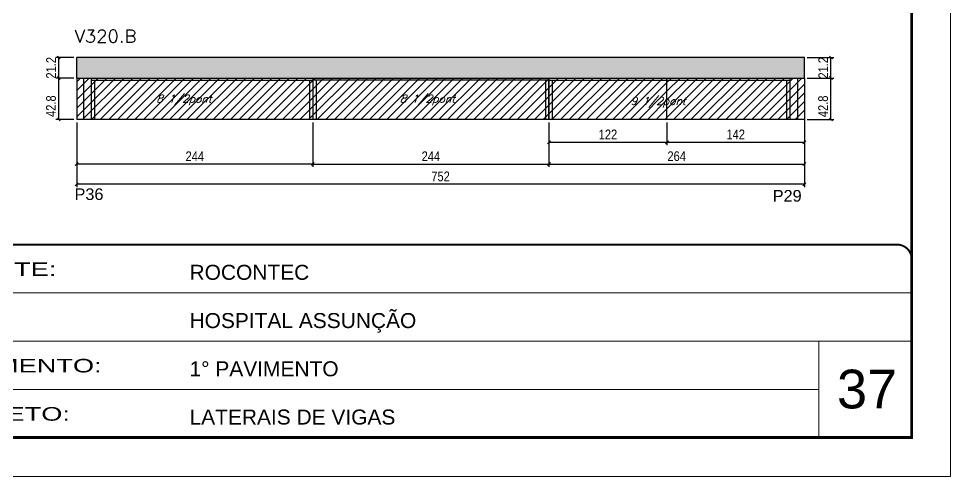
# Model space of a CAD drawing. Extents: x 137137 to 143418, y 10464 to 34486.
# Drawn here: x 137659 to 138622, y 23099 to 23571 of the extents above; entities that cross this region are included whole.
import ezdxf

# ---------------------------------------------------------------- set-up
doc = ezdxf.new("R2010")
doc.units = 0
doc.linetypes.add('CONTINUO', pattern=[0])
doc.linetypes.add('DASHED', pattern=[0.75, 0.5, -0.25])
for name, color, linetype in [('5', 5, 'Continuous'), ('COTA', 241, 'Continuous'), ('Painéis', 200, 'Continuous'), ('SARR_2.2x7', 40, 'Continuous'), ('SARR_3.5x7', 81, 'Continuous'), ('texto', 7, 'Continuous')]:
    doc.layers.add(name, color=color, linetype=linetype)
for name, color, linetype, lineweight in [('CARIMBO', 255, 'Continuous', 9), ('Folhas', 255, 'Continuous', 9), ('Hachura', 251, 'Continuous', 9), ('SARRAFO DE PRESSAO', 251, 'DASHED', 9), ('Texto Seção', 7, 'Continuous', 15)]:
    doc.layers.add(name, color=color, linetype=linetype, lineweight=lineweight)
doc.styles.add('ARIAL', font='arial.ttf')
doc.styles.add('COTA TECNICA', font='techl___.ttf', dxfattribs={"height": 10})
doc.styles.add('REGUA-120', font='ROMANS.shx', dxfattribs={"height": 15})
doc.styles.add('Romans', font='romans.shx')
doc.styles.get("Standard").update_dxf_attribs({"font": 'arial.ttf'})
doc.styles.add('Tecnologia', font='')
doc.styles.get('Tecnologia').set_extended_font_data('Forgotten Futurist')
doc.dimstyles.new('PAINEL', dxfattribs={"dimtxt": 10, "dimasz": 3, "dimexe": 3, "dimexo": 3, "dimgap": 3, "dimtad": 1, "dimdec": 1, "dimzin": 12, "dimdsep": 46, "dimtxsty": 'COTA TECNICA', "dimblk1": 'OBLIQUE', "dimblk2": 'OBLIQUE', "dimsah": 1, "dimcen": 0.9, "dimclrd": 4, "dimclre": 4, "dimclrt": 240, "dimadec": 1, "dimazin": 3, "dimtfac": 1, "dimtdec": 1, "dimtmove": 0, "dimatfit": 3, "dimfxl": 1, "dimtolj": 1, "dimtzin": 12, "dimarcsym": 0})
pattern_1 = [(45, (-1598.5, -8040.026), (-4.49012806, 4.49012806), [])]

# ---------------------------------------------------------------- blocks, each defined once
blk = doc.blocks.new('9999999999')
at = {"color": 30, "linetype": 'CONTINUO'}
for p, q in [((98564.56, 34379.64), (99583.98, 34379.64)), ((98564.56, 34329.83), (99487.98, 34329.83)), ((99583.98, 34329.83), (99487.98, 34329.83)), ((99487.98, 34329.83), (99487.98, 34230.21)), ((98564.56, 34280.02), (99487.98, 34280.02))]:
    blk.add_line(p, q, dxfattribs=at)
at = {"color": 30, "linetype": 'CONTINUO', "const_width": 2}
blk.add_lwpolyline([(99583.98, 34230.21), (99583.98, 34414.45, 0.414214), (99568.98, 34429.45), (98228.98, 34429.45, 0.414214), (98213.98, 34414.45), (98213.98, 34245.21, 0.414214), (98228.98, 34230.21), (99583.98, 34230.21)], format="xyb", dxfattribs=at)
at = {"layer": 'Folhas'}
blk.add_lwpolyline([(98138.98, 34190.21), (99623.98, 34190.21), (99623.98, 35240.21), (98138.98, 35240.21)], close=True, dxfattribs=at)
at = {"layer": 'Folhas', "color": 30, "const_width": 3}
blk.add_lwpolyline([(98213.98, 34230.21), (99583.98, 34230.21), (99583.98, 35200.21), (98213.98, 35200.21)], close=True, dxfattribs=at)
at = {"color": 7, "linetype": 'Continuous', "ltscale": 5, "style": 'ARIAL'}
for s, height, p in [('ROCONTEC', 15.483, (98837.68, 34393.13)), ('HOSPITAL ASSUNÇÃO', 15.4829, (98837.68, 34343.32)), ('1° PAVIMENTO', 15.4829, (98837.68, 34293.51)), ('LATERAIS DE VIGAS', 15.4829, (98837.68, 34243.7))]:
    blk.add_text(s, height=height, dxfattribs=at).set_placement(p)
at = {"layer": 'Folhas', "color": 7, "style": 'Tecnologia', "width": 1.5}
for s, p in [('CLIENTE:', (98573.65, 34397.17)), ('PAVIMENTO:', (98573.65, 34297.5)), ('PROJETO:', (98573.65, 34247.69))]:
    blk.add_text(s, height=14, dxfattribs=at).set_placement(p)
blk = doc.blocks.new('_Oblique')
at = {"color": 0, "linetype": 'ByBlock', "lineweight": -2}
blk.add_line((-0.5, -0.5), (0.5, 0.5), dxfattribs=at)
blk = doc.blocks.new('*D1544')
at = {"layer": 'COTA', "color": 4, "linetype": 'ByBlock', "lineweight": -2, "transparency": 16777216}
for p, q in [((137719.42, 23464.06), (137719.42, 23418.03)), ((137963.42, 23464.06), (137963.42, 23418.03)), ((137963.42, 23421.03), (137719.42, 23421.03))]:
    blk.add_line(p, q, dxfattribs=at)
at = {"layer": 'Defpoints', "color": 0, "linetype": 'ByBlock', "transparency": 16777216}
for p in [(137719.42, 23467.06), (137963.42, 23467.06), (137719.42, 23421.03)]:
    blk.add_point(p, dxfattribs=at)
at = {"layer": 'COTA', "color": 4, "linetype": 'ByBlock', "lineweight": -2, "transparency": 16777216, "xscale": 3, "yscale": 3, "zscale": 3, "rotation": 180}
blk.add_blockref('_Oblique', (137719.42, 23421.03), dxfattribs=at)
at = {"layer": 'COTA', "color": 4, "linetype": 'ByBlock', "lineweight": -2, "transparency": 16777216, "xscale": 3, "yscale": 3, "zscale": 3}
blk.add_blockref('_Oblique', (137963.42, 23421.03), dxfattribs=at)
at = {"layer": 'COTA', "color": 240, "linetype": 'ByBlock', "transparency": 16777216, "insert": (137841.42, 23429.11), "char_height": 10, "attachment_point": 5, "style": 'COTA TECNICA'}
blk.add_mtext('\\A1;244', dxfattribs=at)
blk = doc.blocks.new('*D1545')
at = {"layer": 'COTA', "color": 4, "linetype": 'ByBlock', "lineweight": -2, "transparency": 16777216}
for p, q in [((137963.42, 23464.06), (137963.42, 23418.03)), ((138207.42, 23464.06), (138207.42, 23418.03)), ((137963.42, 23421.03), (138207.42, 23421.03))]:
    blk.add_line(p, q, dxfattribs=at)
at = {"layer": 'Defpoints', "color": 0, "linetype": 'ByBlock', "transparency": 16777216}
for p in [(137963.42, 23467.06), (138207.42, 23467.06), (138207.42, 23421.03)]:
    blk.add_point(p, dxfattribs=at)
at = {"layer": 'COTA', "color": 4, "linetype": 'ByBlock', "lineweight": -2, "transparency": 16777216, "xscale": 3, "yscale": 3, "zscale": 3, "rotation": 180}
blk.add_blockref('_Oblique', (137963.42, 23421.03), dxfattribs=at)
at = {"layer": 'COTA', "color": 4, "linetype": 'ByBlock', "lineweight": -2, "transparency": 16777216, "xscale": 3, "yscale": 3, "zscale": 3}
blk.add_blockref('_Oblique', (138207.42, 23421.03), dxfattribs=at)
at = {"layer": 'COTA', "color": 240, "linetype": 'ByBlock', "transparency": 16777216, "insert": (138085.42, 23429.11), "char_height": 10, "attachment_point": 5, "style": 'COTA TECNICA'}
blk.add_mtext('\\A1;244', dxfattribs=at)
blk = doc.blocks.new('*D1546')
at = {"layer": 'COTA', "color": 4, "linetype": 'ByBlock', "lineweight": -2, "transparency": 16777216}
for p, q in [((138471.42, 23506.86), (138471.42, 23418.03)), ((138207.42, 23464.06), (138207.42, 23418.03)), ((138207.42, 23421.03), (138471.42, 23421.03))]:
    blk.add_line(p, q, dxfattribs=at)
at = {"layer": 'Defpoints', "color": 0, "linetype": 'ByBlock', "transparency": 16777216}
for p in [(138471.42, 23509.86), (138207.42, 23467.06), (138471.42, 23421.03)]:
    blk.add_point(p, dxfattribs=at)
at = {"layer": 'COTA', "color": 4, "linetype": 'ByBlock', "lineweight": -2, "transparency": 16777216, "xscale": 3, "yscale": 3, "zscale": 3, "rotation": 180}
blk.add_blockref('_Oblique', (138207.42, 23421.03), dxfattribs=at)
at = {"layer": 'COTA', "color": 4, "linetype": 'ByBlock', "lineweight": -2, "transparency": 16777216, "xscale": 3, "yscale": 3, "zscale": 3}
blk.add_blockref('_Oblique', (138471.42, 23421.03), dxfattribs=at)
at = {"layer": 'COTA', "color": 240, "linetype": 'ByBlock', "transparency": 16777216, "insert": (138339.42, 23429.14), "char_height": 10, "attachment_point": 5, "style": 'COTA TECNICA'}
blk.add_mtext('\\A1;264', dxfattribs=at)
blk = doc.blocks.new('*D1547')
at = {"layer": 'COTA', "color": 4, "linetype": 'ByBlock', "lineweight": -2, "transparency": 16777216}
for p, q in [((138474.42, 23531.06), (138501.91, 23531.06)), ((138498.91, 23509.86), (138498.91, 23531.06)), ((138474.42, 23509.86), (138501.91, 23509.86))]:
    blk.add_line(p, q, dxfattribs=at)
at = {"layer": 'Defpoints', "color": 0, "linetype": 'ByBlock', "transparency": 16777216}
for p in [(138471.42, 23531.06), (138498.91, 23531.06), (138471.42, 23509.86)]:
    blk.add_point(p, dxfattribs=at)
at = {"layer": 'COTA', "color": 4, "linetype": 'ByBlock', "lineweight": -2, "transparency": 16777216, "xscale": 3, "yscale": 3, "zscale": 3}
for p, rotation in [((138498.91, 23531.06), 90), ((138498.91, 23509.86), 270)]:
    blk.add_blockref('_Oblique', p, dxfattribs=dict(at, rotation=rotation))
at = {"layer": 'COTA', "color": 240, "linetype": 'ByBlock', "transparency": 16777216, "insert": (138490.85, 23520.46), "char_height": 10, "attachment_point": 5, "rotation": 90, "style": 'COTA TECNICA'}
blk.add_mtext('\\A1;21.2', dxfattribs=at)
blk = doc.blocks.new('*D1548')
at = {"layer": 'COTA', "color": 4, "linetype": 'ByBlock', "lineweight": -2, "transparency": 16777216}
for p, q in [((138474.42, 23509.86), (138501.91, 23509.86)), ((138498.91, 23467.06), (138498.91, 23509.86)), ((138474.42, 23467.06), (138501.91, 23467.06))]:
    blk.add_line(p, q, dxfattribs=at)
at = {"layer": 'Defpoints', "color": 0, "linetype": 'ByBlock', "transparency": 16777216}
for p in [(138471.42, 23509.86), (138498.91, 23509.86), (138471.42, 23467.06)]:
    blk.add_point(p, dxfattribs=at)
at = {"layer": 'COTA', "color": 4, "linetype": 'ByBlock', "lineweight": -2, "transparency": 16777216, "xscale": 3, "yscale": 3, "zscale": 3}
for p, rotation in [((138498.91, 23509.86), 90), ((138498.91, 23467.06), 270)]:
    blk.add_blockref('_Oblique', p, dxfattribs=dict(at, rotation=rotation))
at = {"layer": 'COTA', "color": 240, "linetype": 'ByBlock', "transparency": 16777216, "insert": (138490.81, 23480.65), "char_height": 10, "attachment_point": 5, "rotation": 90, "style": 'COTA TECNICA'}
blk.add_mtext('\\A1;42.8', dxfattribs=at)
blk = doc.blocks.new('*D1515')
at = {"layer": 'COTA', "color": 4, "linetype": 'ByBlock', "lineweight": -2, "transparency": 16777216}
for p, q in [((137716.42, 23509.86), (137697.93, 23509.86)), ((137700.93, 23467.06), (137700.93, 23509.86)), ((137716.42, 23467.06), (137697.93, 23467.06))]:
    blk.add_line(p, q, dxfattribs=at)
at = {"layer": 'Defpoints', "color": 0, "linetype": 'ByBlock', "transparency": 16777216}
for p in [(137700.93, 23509.86), (137719.42, 23509.86), (137719.42, 23467.06)]:
    blk.add_point(p, dxfattribs=at)
at = {"layer": 'COTA', "color": 4, "linetype": 'ByBlock', "lineweight": -2, "transparency": 16777216, "xscale": 3, "yscale": 3, "zscale": 3}
for p, rotation in [((137700.93, 23509.86), 90), ((137700.93, 23467.06), 270)]:
    blk.add_blockref('_Oblique', p, dxfattribs=dict(at, rotation=rotation))
at = {"layer": 'COTA', "color": 240, "linetype": 'ByBlock', "transparency": 16777216, "insert": (137692.84, 23480.86), "char_height": 10, "attachment_point": 5, "rotation": 90, "style": 'COTA TECNICA'}
blk.add_mtext('\\A1;42.8', dxfattribs=at)
blk = doc.blocks.new('*D1516')
at = {"layer": 'COTA', "color": 4, "linetype": 'ByBlock', "lineweight": -2, "transparency": 16777216}
for p, q in [((137716.42, 23531.06), (137697.93, 23531.06)), ((137700.93, 23509.86), (137700.93, 23531.06)), ((137716.42, 23509.86), (137697.93, 23509.86))]:
    blk.add_line(p, q, dxfattribs=at)
at = {"layer": 'Defpoints', "color": 0, "linetype": 'ByBlock', "transparency": 16777216}
for p in [(137700.93, 23531.06), (137719.42, 23531.06), (137719.42, 23509.86)]:
    blk.add_point(p, dxfattribs=at)
at = {"layer": 'COTA', "color": 4, "linetype": 'ByBlock', "lineweight": -2, "transparency": 16777216, "xscale": 3, "yscale": 3, "zscale": 3}
for p, rotation in [((137700.93, 23531.06), 90), ((137700.93, 23509.86), 270)]:
    blk.add_blockref('_Oblique', p, dxfattribs=dict(at, rotation=rotation))
at = {"layer": 'COTA', "color": 240, "linetype": 'ByBlock', "transparency": 16777216, "insert": (137692.87, 23520.46), "char_height": 10, "attachment_point": 5, "rotation": 90, "style": 'COTA TECNICA'}
blk.add_mtext('\\A1;21.2', dxfattribs=at)
blk = doc.blocks.new('*D1616')
at = {"layer": 'COTA', "color": 4, "lineweight": -2, "transparency": 16777216}
for p, q in [((138207.42, 23464.06), (138207.42, 23440.59)), ((138329.42, 23464.06), (138329.42, 23440.59)), ((138207.42, 23443.59), (138329.42, 23443.59))]:
    blk.add_line(p, q, dxfattribs=at)
at = {"layer": 'Defpoints', "color": 0, "transparency": 16777216}
for p in [(138207.42, 23467.06), (138329.42, 23467.06), (138329.42, 23443.59)]:
    blk.add_point(p, dxfattribs=at)
at = {"layer": 'COTA', "color": 4, "lineweight": -2, "transparency": 16777216, "xscale": 3, "yscale": 3, "zscale": 3, "rotation": 180}
blk.add_blockref('_Oblique', (138207.42, 23443.59), dxfattribs=at)
at = {"layer": 'COTA', "color": 4, "lineweight": -2, "transparency": 16777216, "xscale": 3, "yscale": 3, "zscale": 3}
blk.add_blockref('_Oblique', (138329.42, 23443.59), dxfattribs=at)
at = {"layer": 'COTA', "color": 240, "transparency": 16777216, "insert": (138268.42, 23451.65), "char_height": 10, "attachment_point": 5, "style": 'COTA TECNICA'}
blk.add_mtext('\\A1;122', dxfattribs=at)
blk = doc.blocks.new('*D1617')
at = {"layer": 'COTA', "color": 4, "lineweight": -2, "transparency": 16777216}
for p, q in [((138329.42, 23464.06), (138329.42, 23440.59)), ((138471.42, 23464.06), (138471.42, 23440.59)), ((138329.42, 23443.59), (138471.42, 23443.59))]:
    blk.add_line(p, q, dxfattribs=at)
at = {"layer": 'Defpoints', "color": 0, "transparency": 16777216}
for p in [(138329.42, 23467.06), (138471.42, 23467.06), (138471.42, 23443.59)]:
    blk.add_point(p, dxfattribs=at)
at = {"layer": 'COTA', "color": 4, "lineweight": -2, "transparency": 16777216, "xscale": 3, "yscale": 3, "zscale": 3, "rotation": 180}
blk.add_blockref('_Oblique', (138329.42, 23443.59), dxfattribs=at)
at = {"layer": 'COTA', "color": 4, "lineweight": -2, "transparency": 16777216, "xscale": 3, "yscale": 3, "zscale": 3}
blk.add_blockref('_Oblique', (138471.42, 23443.59), dxfattribs=at)
at = {"layer": 'COTA', "color": 240, "transparency": 16777216, "insert": (138400.42, 23451.66), "char_height": 10, "attachment_point": 5, "style": 'COTA TECNICA'}
blk.add_mtext('\\A1;142', dxfattribs=at)
blk = doc.blocks.new('*D1583')
at = {"layer": 'COTA', "color": 4, "lineweight": -2, "ltscale": 25, "transparency": 16777216}
for p, q in [((137719.42, 23464.06), (137719.42, 23397.16)), ((138471.42, 23464.06), (138471.42, 23397.16)), ((138471.42, 23400.16), (137719.42, 23400.16))]:
    blk.add_line(p, q, dxfattribs=at)
at = {"layer": 'Defpoints', "color": 0, "ltscale": 25, "transparency": 16777216}
for p in [(137719.42, 23467.06), (138471.42, 23467.06), (137719.42, 23400.16)]:
    blk.add_point(p, dxfattribs=at)
at = {"layer": 'COTA', "color": 4, "lineweight": -2, "ltscale": 25, "transparency": 16777216, "xscale": 3, "yscale": 3, "zscale": 3, "rotation": 180}
blk.add_blockref('_Oblique', (137719.42, 23400.16), dxfattribs=at)
at = {"layer": 'COTA', "color": 4, "lineweight": -2, "ltscale": 25, "transparency": 16777216, "xscale": 3, "yscale": 3, "zscale": 3}
blk.add_blockref('_Oblique', (138471.42, 23400.16), dxfattribs=at)
at = {"layer": 'COTA', "color": 240, "ltscale": 25, "transparency": 16777216, "insert": (138095.42, 23408.26), "char_height": 10, "attachment_point": 5, "style": 'COTA TECNICA'}
blk.add_mtext('\\A1;752', dxfattribs=at)

msp = doc.modelspace()

# ---------------------------------------------------------------- hatches: boundary and pattern name
at = {"layer": 'COTA', "linetype": 'ByBlock'}
h = msp.add_hatch(dxfattribs=at)
h.set_pattern_fill('AR-CONC', color=256, scale=0.03)
h.set_pattern_definition([(50, (-1613.5, -8040.0258), (5.46554007, -0.47817257), [0.5715, -6.2865]), (355, (-1613.5, -8040.026), (-1.05730264, 5.73170536), [0.4572, -5.02921753]), (100.4514447, (-1613.0445, -8040.0656), (4.40823741, 5.25353256), [0.48570026, -5.34270734]), (46.1842, (-1613.5, -8038.502), (8.13237123, -1.26126984), [0.85725, -9.42975]), (96.6355576, (-1612.822, -8038.607), (7.122124, 7.42278374), [0.7285507, -8.01406824]), (351.184151, (-1613.5, -8038.502), (7.122124, 7.42278374), [0.685799, -7.54379196]), (21, (-1612.738, -8038.8828), (4.54843174, -3.06795595), [0.5715, -6.2865]), (326, (-1612.738, -8038.883), (1.85406085, 5.52563898), [0.4572, -5.0292]), (71.451445, (-1612.359, -8039.1384), (6.40249258, 2.45768307), [0.48570026, -5.34269813]), (37.5, (-1613.5, -8040.0258), (0.092658098, 2.536651166), [0, -4.96824, 0, -5.1054, 0, -5.04825]), (7.5, (-1613.5, -8040.0258), (2.004589875, 3.005417245), [0, -2.91084, 0, -4.85394, 0, -1.92405]), (327.5, (-1615.1993, -8040.0258), (4.067717855, -0.17186232), [0, -1.905, 0, -5.9436, 0, -7.8867]), (317.5, (-1615.9613, -8040.0258), (4.44387544, 0.76279473), [0, -2.4765, 0, -3.94716, 0, -5.6007])])
h.paths.add_polyline_path([(137719.42, 23531.06), (137719.42, 23509.86), (138207.42, 23509.86), (138471.42, 23509.86), (138471.42, 23531.06)])
at = {"layer": 'Hachura', "linetype": 'ByBlock'}
h = msp.add_hatch(dxfattribs=at)
h.set_pattern_fill('ANSI31', color=256, scale=2)
h.set_pattern_definition(pattern_1)
h.paths.add_polyline_path([(137963.42, 23509.86), (137719.42, 23509.86), (137719.42, 23467.06), (137963.42, 23467.06)])
h = msp.add_hatch(dxfattribs=at)
h.set_pattern_fill('ANSI31', color=256, scale=2)
h.set_pattern_definition(pattern_1)
h.paths.add_polyline_path([(138207.42, 23509.86), (137963.42, 23509.86), (137963.42, 23467.06), (138207.42, 23467.06)])
h = msp.add_hatch(dxfattribs=at)
h.set_pattern_fill('ANSI31', color=256, scale=2)
h.set_pattern_definition(pattern_1)
h.paths.add_polyline_path([(138329.42, 23509.86), (138207.42, 23509.86), (138207.42, 23467.06), (138329.42, 23467.06)])
h = msp.add_hatch(dxfattribs=at)
h.set_pattern_fill('ANSI31', color=256, scale=2)
h.set_pattern_definition(pattern_1)
h.paths.add_polyline_path([(138471.42, 23509.86), (138329.42, 23509.86), (138329.42, 23467.06), (138471.42, 23467.06)])

# ---------------------------------------------------------------- linework, layer by layer
at = {"layer": 'COTA', "linetype": 'ByBlock'}
for p, q in [((137719.42, 23509.86), (137719.42, 23531.06)), ((138471.42, 23531.06), (137719.42, 23531.06)), ((138471.42, 23509.86), (138471.42, 23531.06))]:
    msp.add_line(p, q, dxfattribs=at)
at = {"layer": 'Painéis', "linetype": 'ByBlock'}
for p, q in [((137719.42, 23509.86), (138207.42, 23509.86)), ((137719.42, 23509.86), (137719.42, 23467.06)), ((137963.42, 23509.86), (137963.42, 23467.06)), ((138207.42, 23509.86), (138471.42, 23509.86)), ((138207.42, 23509.86), (138207.42, 23467.06)), ((138207.42, 23467.06), (138207.42, 23509.86)), ((138329.42, 23467.06), (138329.42, 23509.86)), ((138471.42, 23509.86), (138471.42, 23467.06)), ((138471.42, 23467.06), (137719.42, 23467.06))]:
    msp.add_line(p, q, dxfattribs=at)
at = {"layer": 'SARR_2.2x7', "linetype": 'Continuous'}
for p, q in [((137726.42, 23509.86), (137726.42, 23467.06)), ((137734.42, 23507.66), (137963.42, 23507.66)), ((138207.42, 23507.66), (137963.42, 23507.66)), ((138207.42, 23507.66), (138456.42, 23507.66)), ((138464.42, 23509.86), (138464.42, 23467.06))]:
    msp.add_line(p, q, dxfattribs=at)
at = {"layer": 'SARR_3.5x7'}
for p, q in [((137734.42, 23509.86), (137734.42, 23467.06)), ((137737.92, 23507.66), (137737.92, 23467.06)), ((137959.92, 23507.66), (137959.92, 23467.06)), ((137966.92, 23507.66), (137966.92, 23467.06)), ((138203.92, 23507.66), (138203.92, 23467.06)), ((138207.42, 23509.86), (138207.42, 23467.06)), ((138207.42, 23509.86), (138207.42, 23467.06)), ((138210.92, 23507.66), (138210.92, 23467.06)), ((138452.92, 23507.66), (138452.92, 23467.06)), ((138456.42, 23509.86), (138456.42, 23467.06))]:
    msp.add_line(p, q, dxfattribs=at)

# ---------------------------------------------------------------- block references
at = {"layer": 'SARRAFO DE PRESSAO', "color": 6, "linetype": 'ByBlock'}
msp.add_blockref('9999999999', (38998.31, -11091.6), dxfattribs=at)

# ---------------------------------------------------------------- texts
at = {"layer": '5', "linetype": 'Continuous'}
for s, p in [('P36', (137717.17, 23383.96)), ('P29', (138438.76, 23382.27))]:
    msp.add_text(s, height=12, rotation=359.99996, dxfattribs=at).set_placement(p)
at = {"layer": 'CARIMBO', "style": 'ARIAL'}
msp.add_text('37', height=40, dxfattribs=at).set_placement((138505.15, 23168.74))
at = {"layer": 'texto', "color": 2, "char_height": 8, "attachment_point": 5, "style": 'Romans'}
for s, insert in [('{\\Q19;\\C256;8 1/2pont}', (137830.14, 23487.18)), ('{\\Q19;\\C256;8 1/2pont}', (138081.78, 23487.18)), ('{\\Q19;\\C256;9 1/2pont}', (138320.2, 23484.91))]:
    msp.add_mtext(s, dxfattribs=dict(at, insert=insert))
at = {"layer": 'Texto Seção', "style": 'REGUA-120', "width": 1.05}
msp.add_text('V320.B', height=13, dxfattribs=at).set_placement((137717.35, 23546.5))

# ---------------------------------------------------------------- dimensions: what is measured, and where the dimension line sits
at = {"layer": 'COTA', "linetype": 'ByBlock'}
for base, p1, p2, picture, middle in [((137700.93, 23531.06), (137719.42, 23509.86), (137719.42, 23531.06), '*D1516', (137700.93, 23520.46)), ((138498.91, 23531.06), (138471.42, 23509.86), (138471.42, 23531.06), '*D1547', (138498.91, 23520.46)), ((137700.93, 23509.86), (137719.42, 23467.06), (137719.42, 23509.86), '*D1515', (137700.93, 23480.86)), ((138498.91, 23509.86), (138471.42, 23467.06), (138471.42, 23509.86), '*D1548', (138498.91, 23480.65))]:
    dim = msp.add_linear_dim(base=base, p1=p1, p2=p2, angle=90, dimstyle='PAINEL', dxfattribs=at)
    dim.commit()
    dim.dimension.update_dxf_attribs({"geometry": picture, "text_midpoint": middle, "dimtype": 160})
for base, p1, p2, picture, middle in [((138471.42, 23421.03), (138207.42, 23467.06), (138471.42, 23509.86), '*D1546', (138339.42, 23429.14)), ((138207.42, 23421.03), (137963.42, 23467.06), (138207.42, 23467.06), '*D1545', (138085.42, 23429.11))]:
    dim = msp.add_linear_dim(base=base, p1=p1, p2=p2, dimstyle='PAINEL', dxfattribs=at)
    dim.commit()
    dim.dimension.update_dxf_attribs({"geometry": picture, "text_midpoint": middle})
dim = msp.add_linear_dim(base=(137719.42, 23421.03), p1=(137963.42, 23467.06), p2=(137719.42, 23467.06), dimstyle='PAINEL', dxfattribs=at)
dim.commit()
dim.dimension.update_dxf_attribs({"geometry": '*D1544', "text_midpoint": (137841.42, 23421.03), "dimtype": 160})
at = {"layer": 'COTA', "ltscale": 25}
dim = msp.add_linear_dim(base=(137719.42, 23400.16), p1=(138471.42, 23467.06), p2=(137719.42, 23467.06), dimstyle='PAINEL', dxfattribs=at)
dim.commit()
dim.dimension.update_dxf_attribs({"geometry": '*D1583', "text_midpoint": (138095.42, 23408.26)})
at = {"layer": 'COTA'}
dim = msp.add_linear_dim(base=(138329.42, 23443.59), p1=(138207.42, 23467.06), p2=(138329.42, 23467.06), dimstyle='PAINEL', dxfattribs=at)
dim.commit()
dim.dimension.update_dxf_attribs({"geometry": '*D1616', "text_midpoint": (138268.42, 23451.65)})
dim = msp.add_linear_dim(base=(138471.42, 23443.59), p1=(138329.42, 23467.06), p2=(138471.42, 23467.06), dimstyle='PAINEL', override={"dimtmove": 1}, dxfattribs=at)
dim.commit()
dim.dimension.update_dxf_attribs({"geometry": '*D1617', "text_midpoint": (138400.42, 23451.66)})

doc.saveas('drawing.dxf')
